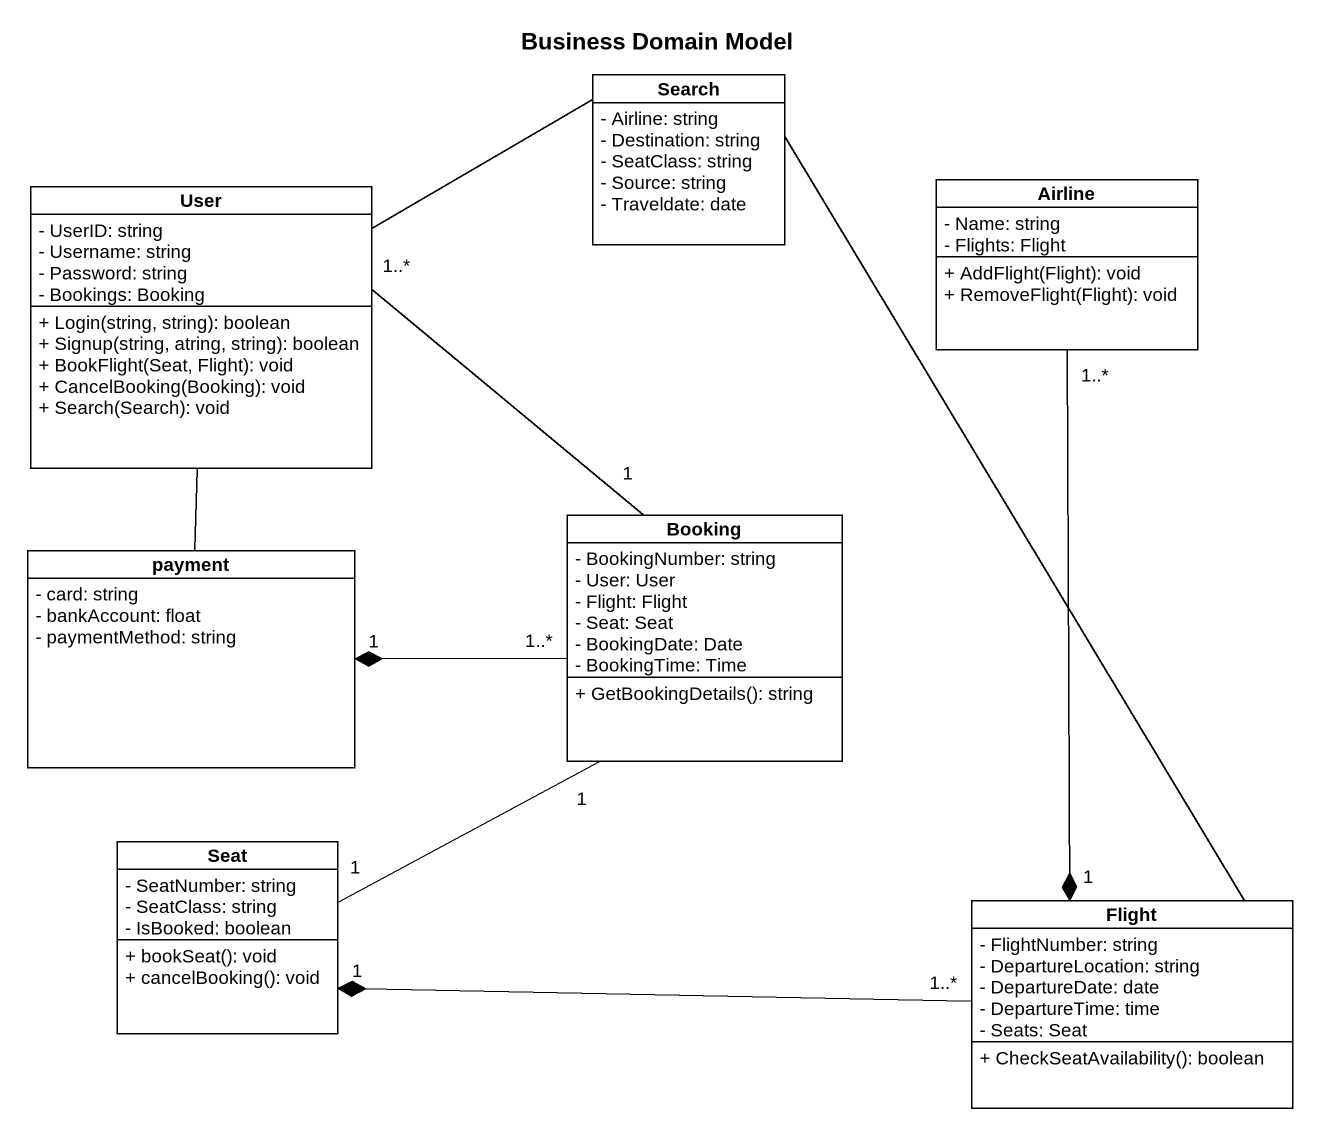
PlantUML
@startuml
title Business Domain Model
hide circle
hide empty members
skinparam classAttributeIconSize 0
class Search {
  - Airline: string
  - Destination: string
  - SeatClass: string
  - Source: string
  - Traveldate: date
}
class User {
  - UserID: string
  - Username: string
  - Password: string
  - Bookings: Booking
  + Login(string, string): boolean
  + Signup(string, atring, string): boolean
  + BookFlight(Seat, Flight): void
  + CancelBooking(Booking): void
  + Search(Search): void
}
class Airline {
  - Name: string
  - Flights: Flight
  + AddFlight(Flight): void
  + RemoveFlight(Flight): void
}
class payment {
  - card: string
  - bankAccount: float
  - paymentMethod: string
}
class Booking {
  - BookingNumber: string
  - User: User
  - Flight: Flight
  - Seat: Seat
  - BookingDate: Date
  - BookingTime: Time
  + GetBookingDetails(): string
}
class Seat {
  - SeatNumber: string
  - SeatClass: string
  - IsBooked: boolean
  + bookSeat(): void
  + cancelBooking(): void
}
class Flight {
  - FlightNumber: string
  - DepartureLocation: string
  - DepartureDate: date
  - DepartureTime: time
  - Seats: Seat
  + CheckSeatAvailability(): boolean
}
Search -- Flight
User -right- Search
User "1..*" -- "1" Booking
Airline "1..*" --* "1" Flight
payment -up- User
Booking "1..*" -left-* "1" payment
Seat "1" -up- "1" Booking
Flight "1..*" -left-* "1" Seat
@enduml
